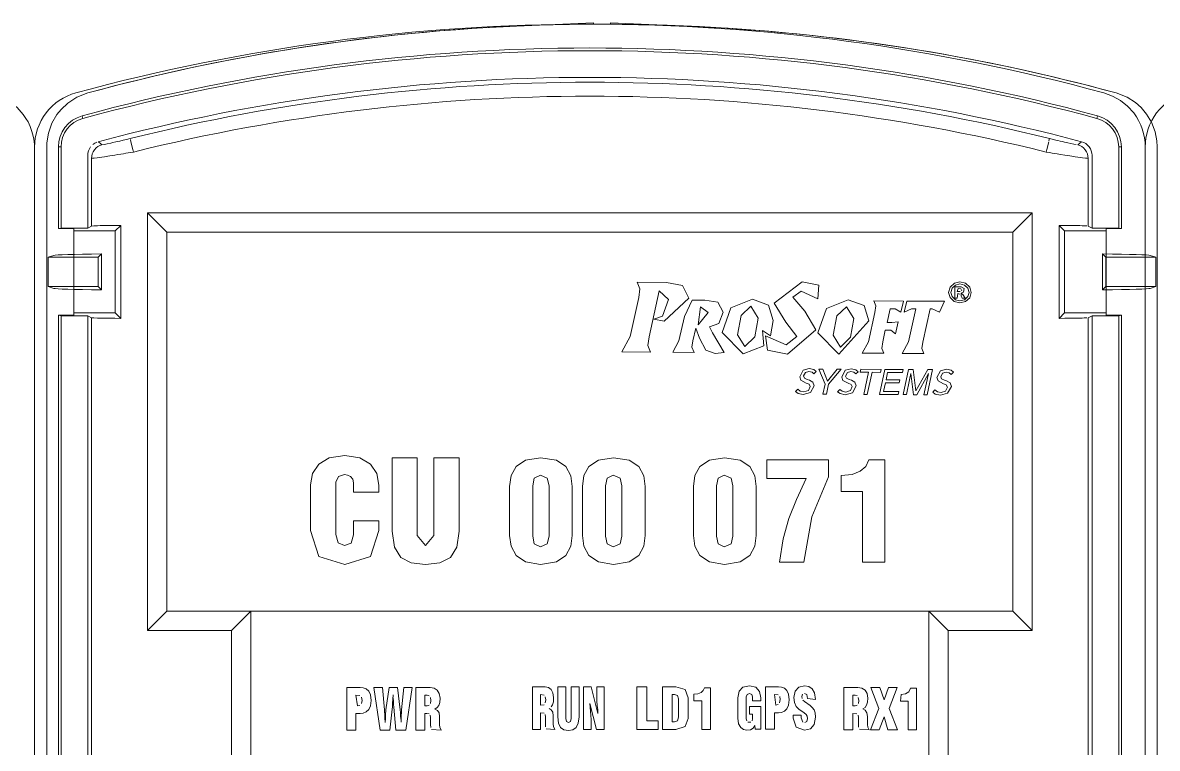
# Model space of a CAD drawing. Header units: millimetres. Extents: x -6000 to 26000, y -6000 to 26000.
# Drawn here: x 96.8 to 102.44, y -2314.46 to -2310.86 of the extents above; entities that cross this region are included whole.
import ezdxf

# ---------------------------------------------------------------- set-up
doc = ezdxf.new("R2010")
doc.units = ezdxf.units.MM
doc.header["$MEASUREMENT"] = 0
doc.layers.add('Чертеж и Рисунок_Ном._пера__1', color=7, linetype='Continuous', lineweight=15)
doc.layers.add('Чертеж и Рисунок_Ном._пера__7', color=7, linetype='Continuous', lineweight=15)

msp = doc.modelspace()

# ---------------------------------------------------------------- linework, layer by layer
at = {"layer": 'Чертеж и Рисунок_Ном._пера__1', "color": 7, "linetype": 'Continuous', "lineweight": 15, "flags": 128}
for points in [[(100.0826, -2312.1622), (100.0033, -2312.146), (99.8567, -2312.1452), (99.8705, -2312.178), (99.8641, -2312.2216), (99.821, -2312.4156), (99.7798, -2312.4917), (99.9235, -2312.4924), (99.9092, -2312.4597), (99.9161, -2312.4161), (99.9662, -2312.1874)], [(99.9394, -2312.329), (99.9914, -2312.3396), (100.1133, -2312.2248), (100.0826, -2312.1622)], [(100.7595, -2312.1597), (100.6767, -2312.1429), (100.5385, -2312.2498), (100.5964, -2312.3447)], [(100.6723, -2312.1895), (100.7555, -2312.2285), (100.7595, -2312.1597)], [(101.413, -2312.1691), (101.434, -2312.15)], [(101.413, -2312.1691), (101.434, -2312.15)], [(101.439, -2312.1592), (101.4226, -2312.1745)], [(101.439, -2312.1592), (101.4226, -2312.1745)], [(101.434, -2312.15), (101.4617, -2312.1434)], [(101.434, -2312.15), (101.4617, -2312.1434)], [(101.4618, -2312.1537), (101.439, -2312.1592)], [(101.4618, -2312.1537), (101.439, -2312.1592)], [(101.4617, -2312.1434), (101.49, -2312.1505)], [(101.4617, -2312.1434), (101.49, -2312.1505)], [(101.4842, -2312.1592), (101.4618, -2312.1537)], [(101.4842, -2312.1592), (101.4618, -2312.1537)], [(101.501, -2312.1748), (101.4842, -2312.1592)], [(101.501, -2312.1748), (101.4842, -2312.1592)], [(101.49, -2312.1505), (101.5105, -2312.1697)], [(101.49, -2312.1505), (101.5105, -2312.1697)], [(99.9662, -2312.1874), (100.0122, -2312.2312), (99.983, -2312.3133)], [(100.6901, -2312.2887), (100.6311, -2312.2195), (100.6723, -2312.1895)], [(101.4128, -2312.2217), (101.4053, -2312.1956), (101.413, -2312.1691)], [(101.4128, -2312.2217), (101.4053, -2312.1956), (101.413, -2312.1691)], [(101.4226, -2312.1745), (101.4164, -2312.1957), (101.4225, -2312.217), (101.4393, -2312.2326)], [(101.4226, -2312.1745), (101.4164, -2312.1957), (101.4225, -2312.217), (101.4393, -2312.2326)], [(101.4361, -2312.2238), (101.4361, -2312.1681), (101.4482, -2312.1681), (101.4674, -2312.1683), (101.4825, -2312.1759)], [(101.4361, -2312.2238), (101.4361, -2312.1681), (101.4482, -2312.1681), (101.4674, -2312.1683), (101.4825, -2312.1759)], [(101.4619, -2312.2052), (101.4513, -2312.2009), (101.4482, -2312.2238), (101.4361, -2312.2238)], [(101.4619, -2312.2052), (101.4513, -2312.2009), (101.4482, -2312.2238), (101.4361, -2312.2238)], [(101.4663, -2312.1777), (101.4532, -2312.1769), (101.4482, -2312.1922)], [(101.4663, -2312.1777), (101.4532, -2312.1769), (101.4482, -2312.1922)], [(101.4482, -2312.1922), (101.4624, -2312.1922)], [(101.4482, -2312.1922), (101.4624, -2312.1922)], [(101.4704, -2312.1888), (101.4663, -2312.1777)], [(101.4704, -2312.1888), (101.4663, -2312.1777)], [(101.4801, -2312.1947), (101.4685, -2312.1995)], [(101.4801, -2312.1947), (101.4685, -2312.1995)], [(101.4825, -2312.1759), (101.4801, -2312.1947)], [(101.4825, -2312.1759), (101.4801, -2312.1947)], [(101.4846, -2312.2327), (101.5012, -2312.2171), (101.5072, -2312.1962), (101.501, -2312.1748)], [(101.4846, -2312.2327), (101.5012, -2312.2171), (101.5072, -2312.1962), (101.501, -2312.1748)], [(101.5105, -2312.1697), (101.5181, -2312.1962), (101.5104, -2312.2225)], [(101.5105, -2312.1697), (101.5181, -2312.1962), (101.5104, -2312.2225)], [(100.2586, -2312.2442), (100.1928, -2312.2342), (100.1306, -2312.2339), (100.0921, -2312.3162), (100.0642, -2312.4365), (100.0333, -2312.4935), (100.1396, -2312.4941), (100.1289, -2312.4684), (100.1337, -2312.4368), (100.1482, -2312.3733), (100.1672, -2312.4232), (100.1987, -2312.4832)], [(100.263, -2312.3512), (100.285, -2312.2948), (100.2586, -2312.2442)], [(100.3226, -2312.2731), (100.2799, -2312.3948), (100.3843, -2312.5006), (100.4871, -2312.461), (100.4792, -2312.3858)], [(100.5092, -2312.2588), (100.4304, -2312.2302), (100.3226, -2312.2731)], [(100.3739, -2312.3105), (100.4219, -2312.265)], [(100.4219, -2312.265), (100.4579, -2312.3239), (100.4416, -2312.4168)], [(100.4792, -2312.3858), (100.5194, -2312.4125), (100.5337, -2312.3355), (100.5092, -2312.2588)], [(100.7983, -2312.2755), (100.7555, -2312.3972), (100.86, -2312.5029), (101.0094, -2312.3379), (100.9848, -2312.2612)], [(100.9061, -2312.2325), (100.7983, -2312.2755)], [(100.8496, -2312.3129), (100.8975, -2312.2674)], [(100.8975, -2312.2674), (100.9335, -2312.3263), (100.9172, -2312.4192)], [(100.9848, -2312.2612), (100.9061, -2312.2325)], [(101.4333, -2312.2411), (101.4128, -2312.2217)], [(101.4333, -2312.2411), (101.4128, -2312.2217)], [(101.4617, -2312.2483), (101.4333, -2312.2411)], [(101.4617, -2312.2483), (101.4333, -2312.2411)], [(101.4393, -2312.2326), (101.4618, -2312.2382)], [(101.4393, -2312.2326), (101.4618, -2312.2382)], [(101.4898, -2312.2415), (101.4617, -2312.2483)], [(101.4898, -2312.2415), (101.4617, -2312.2483)], [(101.4618, -2312.2382), (101.4846, -2312.2327)], [(101.4618, -2312.2382), (101.4846, -2312.2327)], [(101.5104, -2312.2225), (101.4898, -2312.2415)], [(101.5104, -2312.2225), (101.4898, -2312.2415)], [(99.983, -2312.3133), (99.9394, -2312.329)], [(100.4416, -2312.4168), (100.3914, -2312.4656), (100.3557, -2312.4067), (100.3739, -2312.3105)], [(100.5964, -2312.3447), (100.6505, -2312.4148), (100.5974, -2312.4567), (100.4949, -2312.4116), (100.5043, -2312.483), (100.6044, -2312.5034), (100.7456, -2312.3821), (100.6901, -2312.2887)], [(100.867, -2312.468), (100.8313, -2312.4091), (100.8496, -2312.3129)], [(100.2311, -2312.3964), (100.2169, -2312.3666), (100.263, -2312.3512)], [(100.2887, -2312.4948), (100.2311, -2312.3964)], [(100.9172, -2312.4192), (100.867, -2312.468)], [(100.1987, -2312.4832), (100.2452, -2312.4999)], [(100.2452, -2312.4999), (100.2887, -2312.4948)], [(100.7117, -2312.6524), (100.6975, -2312.6464), (100.6709, -2312.6325), (100.665, -2312.6157), (100.6825, -2312.5819)], [(100.6825, -2312.5819), (100.7123, -2312.574)], [(100.6936, -2312.5936), (100.6841, -2312.6114), (100.6882, -2312.6219)], [(100.7262, -2312.5921), (100.711, -2312.5883), (100.6936, -2312.5936)], [(100.7123, -2312.574), (100.7355, -2312.5797)], [(100.7355, -2312.5797), (100.7469, -2312.589), (100.736, -2312.5999), (100.7262, -2312.5921)], [(100.9204, -2312.6534), (100.9061, -2312.6475), (100.8795, -2312.6336), (100.8737, -2312.6168), (100.8912, -2312.583)], [(100.8912, -2312.583), (100.921, -2312.5751), (100.9441, -2312.5807), (100.9556, -2312.5901), (100.9447, -2312.6009), (100.9349, -2312.5932)], [(100.9022, -2312.5946), (100.8928, -2312.6124), (100.8969, -2312.623)], [(100.9349, -2312.5932), (100.9197, -2312.5894), (100.9022, -2312.5946)], [(101.3532, -2312.636), (101.3473, -2312.6192), (101.3647, -2312.5853)], [(101.3647, -2312.5853), (101.3946, -2312.5775), (101.4178, -2312.5831)], [(101.3758, -2312.597), (101.3664, -2312.6148), (101.3705, -2312.6253)], [(101.3933, -2312.5917), (101.3758, -2312.597)], [(101.4085, -2312.5956), (101.3933, -2312.5917)], [(101.4178, -2312.5831), (101.4292, -2312.5924), (101.4183, -2312.6033), (101.4085, -2312.5956)], [(100.6882, -2312.6219), (100.7019, -2312.6284), (100.7134, -2312.6319), (100.7301, -2312.6414), (100.7369, -2312.66), (100.718, -2312.694)], [(100.7082, -2312.6831), (100.7171, -2312.6635), (100.7117, -2312.6524)], [(100.8969, -2312.623), (100.9106, -2312.6295), (100.922, -2312.6329), (100.9388, -2312.6424)], [(100.9168, -2312.6841), (100.9258, -2312.6645), (100.9204, -2312.6534)], [(100.9388, -2312.6424), (100.9456, -2312.661), (100.9267, -2312.695)], [(101.394, -2312.6558), (101.3798, -2312.6498), (101.3532, -2312.636)], [(101.3705, -2312.6253), (101.3842, -2312.6318), (101.3956, -2312.6353), (101.4124, -2312.6448)], [(101.3905, -2312.6865), (101.3994, -2312.6669), (101.394, -2312.6558)], [(101.4124, -2312.6448), (101.4192, -2312.6634), (101.4003, -2312.6974)], [(100.6566, -2312.6978), (100.6439, -2312.6892), (100.655, -2312.6776)], [(100.655, -2312.6776), (100.6679, -2312.6864)], [(100.718, -2312.694), (100.6825, -2312.7038), (100.6566, -2312.6978)], [(100.6679, -2312.6864), (100.6862, -2312.6903)], [(100.6862, -2312.6903), (100.7082, -2312.6831)], [(100.8653, -2312.6988), (100.8526, -2312.6902), (100.8637, -2312.6787)], [(100.8637, -2312.6787), (100.8765, -2312.6875)], [(100.9267, -2312.695), (100.8912, -2312.7049), (100.8653, -2312.6988)], [(100.8765, -2312.6875), (100.8949, -2312.6913)], [(100.8949, -2312.6913), (100.9168, -2312.6841)], [(101.3647, -2312.7072), (101.3389, -2312.7012), (101.3262, -2312.6926), (101.3373, -2312.681)], [(101.3373, -2312.681), (101.3501, -2312.6898)], [(101.3501, -2312.6898), (101.3685, -2312.6937)], [(101.4003, -2312.6974), (101.3647, -2312.7072)], [(101.3685, -2312.6937), (101.3905, -2312.6865)]]:
    msp.add_lwpolyline(points, dxfattribs=at)
for points in [[(101.4685, -2312.1995), (101.4768, -2312.2059), (101.4882, -2312.224), (101.4732, -2312.2239), (101.4682, -2312.2148)], [(101.4685, -2312.1995), (101.4768, -2312.2059), (101.4882, -2312.224), (101.4732, -2312.2239), (101.4682, -2312.2148)], [(100.1597, -2312.357), (100.1716, -2312.2675), (100.2091, -2312.2952)], [(101.1819, -2312.2391), (101.0333, -2312.2384), (101.0437, -2312.263), (101.0389, -2312.2956), (101.0069, -2312.4412), (100.9757, -2312.4982), (101.0835, -2312.4988), (101.0731, -2312.4742), (101.0779, -2312.4415), (101.0905, -2312.3836), (101.1177, -2312.3837), (101.1415, -2312.4017), (101.1552, -2312.3423), (101.1233, -2312.3455), (101.0991, -2312.3454), (101.1147, -2312.2771), (101.1403, -2312.2772), (101.1686, -2312.2937)], [(101.3845, -2312.2401), (101.3593, -2312.2946), (101.3233, -2312.2781), (101.313, -2312.278), (101.2765, -2312.4425), (101.2717, -2312.4752), (101.2821, -2312.4998), (101.1743, -2312.4992), (101.2056, -2312.4422), (101.2419, -2312.2777), (101.2209, -2312.2776), (101.1848, -2312.2938), (101.1973, -2312.2392)], [(100.7797, -2312.5769), (100.803, -2312.6372), (100.8516, -2312.5773), (100.8714, -2312.5774), (100.8083, -2312.6519), (100.7976, -2312.7022), (100.7807, -2312.7022), (100.7914, -2312.6518), (100.76, -2312.5768)], [(101.0012, -2312.7033), (100.9843, -2312.7032), (101.0078, -2312.5931), (100.9654, -2312.5929), (100.9685, -2312.5779), (101.0703, -2312.5784), (101.0671, -2312.5934), (101.0247, -2312.5931)], [(101.1542, -2312.704), (101.0618, -2312.7036), (101.0883, -2312.5785), (101.1796, -2312.5789), (101.1765, -2312.5939), (101.1021, -2312.5935), (101.0942, -2312.6302), (101.1627, -2312.6306), (101.1596, -2312.6456), (101.0911, -2312.6452), (101.0818, -2312.6887), (101.1574, -2312.689)], [(101.2298, -2312.5792), (101.2429, -2312.6852), (101.3014, -2312.5795), (101.3254, -2312.5797), (101.2988, -2312.7048), (101.2824, -2312.7047), (101.2981, -2312.6307), (101.3054, -2312.5996), (101.2474, -2312.7045), (101.2307, -2312.7044), (101.2179, -2312.5991), (101.2112, -2312.6303), (101.1955, -2312.7042), (101.1791, -2312.7041), (101.2057, -2312.579)]]:
    msp.add_lwpolyline(points, close=True, dxfattribs=at)
at = {"layer": 'Чертеж и Рисунок_Ном._пера__7', "color": 7, "linetype": 'Continuous', "lineweight": 15}
for p, q in [((99.257, -2310.872), (99.64, -2310.8553)), ((99.64, -2310.8553), (99.64, -2310.8628)), ((99.7235, -2310.8553), (100.1065, -2310.872)), ((99.7235, -2310.8628), (99.7235, -2310.8553)), ((97.0962, -2311.3183), (97.0997, -2311.3313)), ((102.1466, -2311.3183), (102.1431, -2311.3313)), ((96.86, -2311.4724), (96.86, -2318.069)), ((96.8601, -2318.0759), (96.8601, -2311.4794)), ((96.9203, -2318.069), (96.9203, -2311.4724)), ((96.9203, -2318.069), (96.9203, -2311.4727)), ((96.9782, -2311.8784), (96.9782, -2311.4727)), ((96.9916, -2311.4727), (96.9782, -2311.4727)), ((96.9916, -2311.4727), (96.9916, -2311.8758)), ((102.2512, -2311.4727), (102.2512, -2311.8758)), ((102.2512, -2311.4727), (102.2646, -2311.4727)), ((102.2646, -2311.4727), (102.2646, -2311.8784)), ((102.3829, -2318.069), (102.3829, -2311.4724)), ((102.3829, -2311.4724), (102.3829, -2318.069)), ((102.4432, -2311.4724), (102.4432, -2318.069)), ((102.4432, -2318.069), (102.4432, -2311.4724)), ((102.4432, -2318.0272), (102.4432, -2311.4727)), ((102.4432, -2318.069), (102.4432, -2311.4727)), ((97.1243, -2311.8758), (97.1243, -2311.5143)), ((97.1435, -2311.5291), (97.1435, -2311.8662)), ((102.0994, -2311.8662), (102.0994, -2311.5291)), ((102.1186, -2311.8758), (102.1186, -2311.5143)), ((97.4217, -2311.8001), (101.8211, -2311.8001)), ((97.4217, -2311.8001), (97.5181, -2311.8965)), ((97.4217, -2313.8763), (97.4217, -2311.8001)), ((101.7247, -2311.8965), (101.8211, -2311.8001)), ((101.8211, -2311.8001), (101.8211, -2313.8763)), ((96.9916, -2311.8758), (96.9782, -2311.8784)), ((97.0547, -2311.8784), (96.9782, -2311.8784)), ((97.1243, -2311.8758), (96.9916, -2311.8758)), ((97.0547, -2311.8907), (97.0547, -2311.8784)), ((97.1435, -2311.8662), (97.1243, -2311.8758)), ((97.2605, -2311.8907), (97.2884, -2311.8628)), ((97.2884, -2311.8628), (97.2884, -2312.325)), ((101.9545, -2312.325), (101.9545, -2311.8628)), ((101.9545, -2311.8628), (101.9824, -2311.8907)), ((102.1186, -2311.8758), (102.0994, -2311.8662)), ((102.2512, -2311.8758), (102.1186, -2311.8758)), ((102.1881, -2311.8784), (102.1881, -2311.8907)), ((102.2646, -2311.8784), (102.1881, -2311.8784)), ((102.2646, -2311.8784), (102.2512, -2311.8758)), ((97.2605, -2311.8907), (97.0547, -2311.8907)), ((97.0547, -2312.2971), (97.0547, -2311.8907)), ((97.2605, -2311.8907), (97.2605, -2312.2971)), ((101.7247, -2311.8965), (97.5181, -2311.8965)), ((97.5181, -2311.8965), (97.5181, -2313.7799)), ((101.7247, -2313.7799), (101.7247, -2311.8965)), ((101.9824, -2311.8907), (102.1881, -2311.8907)), ((101.9824, -2312.2971), (101.9824, -2311.8907)), ((102.1881, -2311.8907), (102.1881, -2312.2971)), ((96.9276, -2312.0212), (96.9554, -2312.012)), ((96.9276, -2312.0212), (96.9276, -2312.1666)), ((97.1767, -2312.0212), (96.9276, -2312.0212)), ((97.1767, -2312.0212), (97.1934, -2312.0045)), ((97.1767, -2312.0212), (97.1767, -2312.1666)), ((97.1934, -2312.0045), (97.1934, -2312.1833)), ((102.1701, -2312.0045), (102.1701, -2312.1833)), ((102.1701, -2312.0045), (102.1869, -2312.0212)), ((102.4359, -2312.0212), (102.1869, -2312.0212)), ((102.1869, -2312.1666), (102.1869, -2312.0212)), ((102.4359, -2312.0212), (102.4082, -2312.012)), ((102.4359, -2312.0212), (102.4359, -2312.1666)), ((96.9554, -2312.1759), (96.9276, -2312.1666)), ((96.9276, -2312.1666), (97.1767, -2312.1666)), ((97.1767, -2312.1666), (97.1934, -2312.1833)), ((102.1869, -2312.1666), (102.1701, -2312.1833)), ((102.1869, -2312.1666), (102.4359, -2312.1666)), ((102.4082, -2312.1759), (102.4359, -2312.1666)), ((96.9782, -2312.3094), (96.9782, -2316.9005)), ((96.9916, -2312.3121), (96.9782, -2312.3094)), ((97.0547, -2312.3094), (96.9782, -2312.3094)), ((97.1243, -2312.3121), (96.9916, -2312.3121)), ((96.9916, -2312.3121), (96.9916, -2316.8979)), ((97.2605, -2312.2971), (97.0547, -2312.2971)), ((97.0547, -2312.2971), (97.0547, -2312.3094)), ((97.1243, -2312.3121), (97.1435, -2312.3217)), ((97.1243, -2316.8979), (97.1243, -2312.3121)), ((97.1435, -2312.3217), (97.1435, -2316.8883)), ((97.2884, -2312.325), (97.2605, -2312.2971)), ((101.9545, -2312.325), (101.9824, -2312.2971)), ((101.9824, -2312.2971), (102.1881, -2312.2971)), ((102.1186, -2312.3121), (102.0994, -2312.3217)), ((102.0994, -2316.8883), (102.0994, -2312.3217)), ((102.2512, -2312.3121), (102.1186, -2312.3121)), ((102.1186, -2316.8979), (102.1186, -2312.3121)), ((102.1881, -2312.3094), (102.1881, -2312.2971)), ((102.2646, -2312.3094), (102.1881, -2312.3094)), ((102.2646, -2312.3094), (102.2512, -2312.3121)), ((102.2512, -2316.8979), (102.2512, -2312.3121)), ((102.2646, -2312.3094), (102.2646, -2316.9005)), ((97.4217, -2313.8763), (97.5181, -2313.7799)), ((97.5181, -2313.7799), (97.9355, -2313.7799)), ((97.8391, -2313.8763), (97.9355, -2313.7799)), ((97.9355, -2313.7799), (97.9355, -2317.6751)), ((97.9355, -2313.7799), (101.3074, -2313.7799)), ((101.3074, -2313.7799), (101.7247, -2313.7799)), ((101.3074, -2313.7799), (101.4038, -2313.8763)), ((101.3074, -2317.6751), (101.3074, -2313.7799)), ((101.7247, -2313.7799), (101.8211, -2313.8763)), ((97.8391, -2313.8763), (97.4217, -2313.8763)), ((97.8391, -2317.7715), (97.8391, -2313.8763)), ((101.8211, -2313.8763), (101.4038, -2313.8763)), ((101.4038, -2313.8763), (101.4038, -2317.7715))]:
    msp.add_line(p, q, dxfattribs=at)
at = {"layer": 'Чертеж и Рисунок_Ном._пера__7', "color": 7, "linetype": 'Continuous', "lineweight": 15, "flags": 128}
for points in [[(97.0649, -2311.2043), (97.0433, -2311.2112), (97.0223, -2311.2197), (97.002, -2311.23), (96.9827, -2311.2419), (96.9657, -2311.2543), (96.9474, -2311.2701), (96.9315, -2311.2863), (96.9169, -2311.3038), (96.9048, -2311.321), (96.8925, -2311.3419), (96.8821, -2311.3638), (96.8746, -2311.3835), (96.8636, -2311.4274), (96.86, -2311.4724)], [(97.1252, -2311.2043), (97.0708, -2311.2255), (97.0248, -2311.2553), (96.9918, -2311.2863), (96.9714, -2311.3119), (96.9462, -2311.3553), (96.9288, -2311.4045), (96.921, -2311.4525), (96.9203, -2311.4724)], [(102.178, -2311.2043), (102.2206, -2311.2197), (102.2602, -2311.2419), (102.2956, -2311.2702), (102.3259, -2311.3038), (102.3397, -2311.3237), (102.3503, -2311.3419), (102.3608, -2311.3638), (102.3683, -2311.3835), (102.3747, -2311.4053), (102.3792, -2311.4275), (102.3821, -2311.4515), (102.3829, -2311.4724)], [(102.2383, -2311.2043), (102.2932, -2311.2257), (102.3346, -2311.252), (102.3627, -2311.2768), (102.3903, -2311.3092), (102.4145, -2311.3493), (102.4329, -2311.3975), (102.4416, -2311.4425), (102.4432, -2311.4724)], [(102.5878, -2311.2043), (102.5662, -2311.2112), (102.5452, -2311.2197), (102.5249, -2311.23), (102.5056, -2311.2419), (102.4886, -2311.2543), (102.4703, -2311.2701), (102.4544, -2311.2863), (102.4399, -2311.3038), (102.4277, -2311.321), (102.4154, -2311.3419), (102.405, -2311.3638), (102.3975, -2311.3835), (102.3866, -2311.4274), (102.3829, -2311.4724)], [(96.6552, -2311.2113), (96.6979, -2311.2267), (96.7374, -2311.2489), (96.7728, -2311.2771), (96.8031, -2311.3108), (96.817, -2311.3307), (96.8276, -2311.3488), (96.838, -2311.3708), (96.8455, -2311.3905), (96.8519, -2311.4123), (96.8565, -2311.4345), (96.8593, -2311.4585), (96.8601, -2311.4794)], [(97.1243, -2311.5143), (97.1252, -2311.503), (97.128, -2311.4919), (97.1325, -2311.4815), (97.1387, -2311.4719)], [(97.1435, -2311.5291), (97.1443, -2311.5183), (97.147, -2311.5073), (97.1516, -2311.4966), (97.1579, -2311.4867), (97.1659, -2311.478), (97.1751, -2311.4709), (97.185, -2311.4655), (97.1952, -2311.4619)], [(97.1503, -2311.4601), (97.1598, -2311.4537), (97.1701, -2311.449)], [(97.1952, -2311.4619), (97.1856, -2311.4545), (97.1759, -2311.4472)], [(97.1952, -2311.4619), (97.2075, -2311.4606), (97.2216, -2311.4577), (97.2386, -2311.454), (97.2493, -2311.4515), (97.2641, -2311.4481), (97.2833, -2311.4435), (97.3003, -2311.4394), (97.3178, -2311.4351), (97.3353, -2311.4308)], [(97.3392, -2311.4467), (97.3366, -2311.4362)], [(97.352, -2311.4983), (97.349, -2311.4862), (97.346, -2311.4739), (97.3421, -2311.4583), (97.3392, -2311.4467)], [(101.9036, -2311.4467), (101.9007, -2311.4583), (101.8969, -2311.4739), (101.8938, -2311.4862), (101.8908, -2311.4983)], [(101.9076, -2311.4308), (101.9046, -2311.4426)], [(101.9076, -2311.4308), (101.9207, -2311.4341), (101.9386, -2311.4384), (101.9488, -2311.4409), (101.9595, -2311.4435), (101.9716, -2311.4464), (101.982, -2311.4489), (101.9983, -2311.4526), (102.013, -2311.4559), (102.0288, -2311.4593), (102.039, -2311.4612)], [(102.0669, -2311.4472), (102.0573, -2311.4545), (102.0476, -2311.4619)], [(102.0994, -2311.5291), (102.0985, -2311.5183), (102.0958, -2311.5073), (102.0913, -2311.4966), (102.0849, -2311.4867), (102.077, -2311.478), (102.0678, -2311.4709), (102.0579, -2311.4655), (102.0476, -2311.4619)], [(102.0669, -2311.4472), (102.0776, -2311.451), (102.0876, -2311.4565), (102.0965, -2311.4635), (102.1041, -2311.4719), (102.1103, -2311.4815), (102.1149, -2311.4919), (102.1176, -2311.503), (102.1186, -2311.5143)], [(97.1435, -2311.5291), (97.1562, -2311.5284), (97.1717, -2311.5265), (97.1829, -2311.525), (97.1952, -2311.5232), (97.208, -2311.5213), (97.224, -2311.5189), (97.2342, -2311.5173), (97.246, -2311.5154), (97.2595, -2311.5133), (97.2747, -2311.5109), (97.2885, -2311.5087), (97.3016, -2311.5065), (97.3141, -2311.5045), (97.3255, -2311.5026), (97.3358, -2311.5009), (97.352, -2311.4983)], [(101.8908, -2311.4983), (101.9066, -2311.5009), (101.9209, -2311.5032), (101.9337, -2311.5053), (101.945, -2311.5072), (101.9623, -2311.5099), (101.9834, -2311.5133), (101.9969, -2311.5154), (102.0087, -2311.5173), (102.0189, -2311.5189), (102.0348, -2311.5213), (102.0477, -2311.5232), (102.0599, -2311.525), (102.0712, -2311.5265), (102.0866, -2311.5284), (102.0983, -2311.5293)], [(97.1435, -2311.8662), (97.1554, -2311.8651), (97.1737, -2311.8644), (97.1856, -2311.8641), (97.1994, -2311.8638), (97.2146, -2311.8636), (97.2314, -2311.8633), (97.2588, -2311.863), (97.2884, -2311.8628)], [(101.9545, -2311.8628), (101.9841, -2311.863), (102.0115, -2311.8633), (102.0282, -2311.8636), (102.0435, -2311.8638), (102.0572, -2311.8641), (102.0692, -2311.8644), (102.0793, -2311.8647), (102.0935, -2311.8654)], [(97.1435, -2312.3217), (97.1554, -2312.3228), (97.1737, -2312.3234), (97.1856, -2312.3237), (97.1994, -2312.324), (97.2146, -2312.3243), (97.2314, -2312.3245), (97.2588, -2312.3248), (97.2884, -2312.325)], [(101.9545, -2312.325), (101.9841, -2312.3248), (102.0115, -2312.3245), (102.0282, -2312.3243), (102.0435, -2312.324), (102.0572, -2312.3237), (102.0692, -2312.3234), (102.0793, -2312.3231), (102.0935, -2312.3224)], [(98.4946, -2314.1615), (98.4787, -2314.16), (98.4127, -2314.16), (98.4127, -2314.3715), (98.4582, -2314.3715), (98.4582, -2314.289)], [(98.5096, -2314.1672), (98.4946, -2314.1615)], [(98.5221, -2314.1785), (98.5096, -2314.1672)], [(98.5308, -2314.1971), (98.5221, -2314.1785)], [(98.5471, -2314.16), (98.5789, -2314.3715), (98.6268, -2314.3715), (98.6384, -2314.2672), (98.6393, -2314.256)], [(98.6009, -2314.2813), (98.6002, -2314.2702), (98.591, -2314.16), (98.5471, -2314.16)], [(98.6796, -2314.2834), (98.6784, -2314.2702), (98.6644, -2314.16), (98.6229, -2314.16), (98.6074, -2314.271), (98.6056, -2314.2953)], [(98.6458, -2314.2578), (98.6568, -2314.3715), (98.7062, -2314.3715), (98.7381, -2314.16), (98.6962, -2314.16), (98.6855, -2314.2702), (98.6844, -2314.284)], [(98.8465, -2314.1634), (98.8267, -2314.16), (98.7552, -2314.16), (98.7552, -2314.3715), (98.8007, -2314.3715), (98.8007, -2314.289)], [(98.8622, -2314.1734), (98.8465, -2314.1634)], [(98.8726, -2314.1901), (98.8622, -2314.1734)], [(98.8764, -2314.2133), (98.8726, -2314.1901)], [(99.4154, -2314.1602), (99.3983, -2314.1569), (99.3365, -2314.1569), (99.3365, -2314.3683), (99.3758, -2314.3683), (99.3758, -2314.2858)], [(99.3758, -2314.1949), (99.3942, -2314.1976)], [(99.3942, -2314.2453), (99.3758, -2314.2479), (99.3758, -2314.1949)], [(99.429, -2314.1703), (99.4154, -2314.1602)], [(99.438, -2314.1869), (99.429, -2314.1703)], [(99.4412, -2314.2102), (99.438, -2314.1869)], [(99.4626, -2314.1569), (99.4626, -2314.3059), (99.4661, -2314.338)], [(99.5051, -2314.3295), (99.5019, -2314.3141), (99.5019, -2314.1569), (99.4626, -2314.1569)], [(99.5536, -2314.3587), (99.5638, -2314.3379), (99.5674, -2314.3059), (99.5674, -2314.1569), (99.528, -2314.1569), (99.528, -2314.3141), (99.5248, -2314.3294)], [(99.5901, -2314.1569), (99.5901, -2314.3683), (99.6276, -2314.3683), (99.6276, -2314.3182), (99.6268, -2314.2995)], [(99.6582, -2314.2495), (99.6603, -2314.2705), (99.6617, -2314.2897), (99.628, -2314.1569), (99.5901, -2314.1569)], [(99.6228, -2314.2582), (99.621, -2314.2396), (99.6551, -2314.3683), (99.6931, -2314.3683), (99.6931, -2314.1569), (99.6555, -2314.1569), (99.6555, -2314.2096), (99.6563, -2314.2286)], [(99.9822, -2314.1569), (100.0495, -2314.1569), (100.096, -2314.1695)], [(100.0958, -2314.354), (100.0495, -2314.3683), (99.9822, -2314.3683), (99.9822, -2314.1569)], [(100.0576, -2314.1997), (100.0422, -2314.1949), (100.0305, -2314.1949), (100.0305, -2314.3303)], [(100.096, -2314.1695), (100.1106, -2314.2105), (100.1106, -2314.3135), (100.0958, -2314.354)], [(100.1788, -2314.2255), (100.1377, -2314.2255), (100.1377, -2314.1928), (100.159, -2314.1906), (100.1743, -2314.1844)], [(100.1743, -2314.1844), (100.1853, -2314.1746), (100.1911, -2314.1613), (100.2218, -2314.1613), (100.2218, -2314.3683), (100.1788, -2314.3683), (100.1788, -2314.2255)], [(100.3632, -2314.1787), (100.3571, -2314.2109), (100.3571, -2314.3116), (100.361, -2314.3406), (100.3715, -2314.3594)], [(100.3819, -2314.1584), (100.3632, -2314.1787)], [(100.4145, -2314.1514), (100.3819, -2314.1584)], [(100.4017, -2314.3258), (100.3993, -2314.3151), (100.3993, -2314.2059), (100.4034, -2314.1946), (100.4152, -2314.1903)], [(100.4471, -2314.1586), (100.4145, -2314.1514)], [(100.4152, -2314.1903), (100.4266, -2314.1945)], [(100.4266, -2314.1945), (100.4299, -2314.2056), (100.4299, -2314.2259), (100.4716, -2314.2259)], [(100.4657, -2314.179), (100.4471, -2314.1586)], [(100.4716, -2314.2259), (100.4716, -2314.2109), (100.4657, -2314.179)], [(100.5742, -2314.1576), (100.5589, -2314.1561), (100.4954, -2314.1561), (100.4954, -2314.3675), (100.5392, -2314.3675), (100.5392, -2314.2851)], [(100.5392, -2314.1941), (100.5576, -2314.1962)], [(100.5573, -2314.2447), (100.547, -2314.2471), (100.5392, -2314.1941)], [(100.5885, -2314.1633), (100.5742, -2314.1576)], [(100.6006, -2314.1746), (100.5885, -2314.1633)], [(100.6089, -2314.1932), (100.6006, -2314.1746)], [(100.612, -2314.2206), (100.6089, -2314.1932)], [(100.6607, -2314.1581), (100.642, -2314.1778), (100.6353, -2314.2094)], [(100.6892, -2314.1514), (100.6607, -2314.1581)], [(100.6753, -2314.205), (100.6787, -2314.1937)], [(100.6887, -2314.1894), (100.7, -2314.1955)], [(100.7101, -2314.1551), (100.6892, -2314.1514)], [(100.7, -2314.1955), (100.7041, -2314.2153), (100.7435, -2314.2197), (100.7392, -2314.1867)], [(100.7274, -2314.1666), (100.7101, -2314.1551)], [(100.7392, -2314.1867), (100.7274, -2314.1666)], [(100.9742, -2314.1629), (100.9546, -2314.1596), (100.8839, -2314.1596), (100.8839, -2314.371), (100.9289, -2314.371), (100.9289, -2314.2886)], [(101.0001, -2314.1896), (100.9898, -2314.173), (100.9742, -2314.1629)], [(101.0038, -2314.2129), (101.0001, -2314.1896)], [(101.1916, -2314.1917), (101.1696, -2314.1955), (101.1667, -2314.2282), (101.205, -2314.2282), (101.205, -2314.371)], [(101.205, -2314.371), (101.245, -2314.371), (101.245, -2314.164), (101.2164, -2314.164), (101.2081, -2314.1809), (101.1916, -2314.1917)], [(98.4582, -2314.198), (98.4774, -2314.2001)], [(98.4771, -2314.2487), (98.4664, -2314.251), (98.4582, -2314.198)], [(98.4885, -2314.2239), (98.4853, -2314.2402)], [(98.4854, -2314.2079), (98.4885, -2314.2239)], [(98.5223, -2314.2697), (98.5308, -2314.2512)], [(98.534, -2314.2245), (98.5308, -2314.1971)], [(98.5308, -2314.2512), (98.534, -2314.2245)], [(98.6393, -2314.256), (98.6404, -2314.2388)], [(98.6404, -2314.2388), (98.6415, -2314.2183)], [(98.6437, -2314.2118), (98.6443, -2314.2282)], [(98.6443, -2314.2282), (98.6451, -2314.2442)], [(98.6451, -2314.2442), (98.6458, -2314.2578)], [(98.8007, -2314.198), (98.812, -2314.198), (98.8219, -2314.2007)], [(98.822, -2314.2484), (98.8122, -2314.251), (98.8007, -2314.251), (98.8007, -2314.198)], [(98.8285, -2314.2093), (98.8309, -2314.2245), (98.8285, -2314.2399)], [(98.8621, -2314.2592), (98.8701, -2314.2487)], [(98.8701, -2314.2487), (98.8749, -2314.2339)], [(98.8749, -2314.2339), (98.8764, -2314.2133)], [(99.3998, -2314.2061), (99.4019, -2314.2214), (99.3999, -2314.2367)], [(99.4289, -2314.2561), (99.4358, -2314.2456)], [(99.4358, -2314.2456), (99.4399, -2314.2308)], [(99.4399, -2314.2308), (99.4412, -2314.2102)], [(99.6563, -2314.2286), (99.6582, -2314.2495)], [(100.0576, -2314.3253), (100.0623, -2314.3079), (100.0623, -2314.2167), (100.0576, -2314.1997)], [(100.5683, -2314.22), (100.5652, -2314.2363)], [(100.5654, -2314.204), (100.5683, -2314.22)], [(100.6008, -2314.2658), (100.609, -2314.2473)], [(100.609, -2314.2473), (100.612, -2314.2206)], [(100.6353, -2314.2094), (100.6385, -2314.2343)], [(100.6385, -2314.2343), (100.6476, -2314.2537)], [(100.6766, -2314.215), (100.6753, -2314.205)], [(100.7275, -2314.2588), (100.7165, -2314.2495), (100.6894, -2314.2303), (100.681, -2314.223)], [(100.9289, -2314.1976), (100.9401, -2314.1976), (100.9499, -2314.2003)], [(100.95, -2314.248), (100.9403, -2314.2506), (100.9289, -2314.2506), (100.9289, -2314.1976)], [(100.9564, -2314.2088), (100.9588, -2314.2241), (100.9565, -2314.2394)], [(100.9897, -2314.2588), (100.9976, -2314.2483)], [(100.9976, -2314.2483), (101.0023, -2314.2335)], [(101.0023, -2314.2335), (101.0038, -2314.2129)], [(98.4582, -2314.289), (98.4787, -2314.289), (98.4948, -2314.2873)], [(98.4948, -2314.2873), (98.5098, -2314.2813)], [(98.5098, -2314.2813), (98.5223, -2314.2697)], [(98.6014, -2314.2949), (98.6009, -2314.2813)], [(98.6018, -2314.3094), (98.6014, -2314.2949)], [(98.6056, -2314.2953), (98.6044, -2314.3138)], [(98.6805, -2314.2995), (98.6796, -2314.2834)], [(98.6813, -2314.3166), (98.6805, -2314.2995)], [(98.6844, -2314.284), (98.6837, -2314.3006), (98.6831, -2314.3177)], [(98.8007, -2314.289), (98.8107, -2314.289), (98.8217, -2314.2913)], [(98.8273, -2314.298), (98.8288, -2314.3093), (98.8288, -2314.3441), (98.8298, -2314.3584)], [(98.8506, -2314.2669), (98.8621, -2314.2592)], [(98.8712, -2314.286), (98.8629, -2314.2737), (98.8506, -2314.2669)], [(98.8755, -2314.3569), (98.8743, -2314.345), (98.8743, -2314.3046), (98.8712, -2314.286)], [(99.3758, -2314.2858), (99.3939, -2314.2881)], [(99.3988, -2314.2949), (99.4001, -2314.3062), (99.4001, -2314.3409), (99.4009, -2314.3552)], [(99.4295, -2314.2706), (99.419, -2314.2638)], [(99.4367, -2314.2829), (99.4295, -2314.2706)], [(99.4405, -2314.3537), (99.4394, -2314.3418), (99.4394, -2314.3015), (99.4367, -2314.2829)], [(99.625, -2314.2788), (99.6228, -2314.2582)], [(99.6268, -2314.2995), (99.625, -2314.2788)], [(100.4336, -2314.3616), (100.4413, -2314.3496), (100.4431, -2314.3675), (100.4716, -2314.3675), (100.4716, -2314.2539), (100.4145, -2314.2539), (100.4145, -2314.2919), (100.4299, -2314.2919), (100.4299, -2314.3157), (100.4277, -2314.3261)], [(100.5392, -2314.2851), (100.5589, -2314.2851), (100.5743, -2314.2834), (100.5888, -2314.2774)], [(100.5888, -2314.2774), (100.6008, -2314.2658)], [(100.6328, -2314.2972), (100.6328, -2314.3128), (100.6465, -2314.3574)], [(100.6806, -2314.3325), (100.6727, -2314.3104), (100.6727, -2314.2972), (100.6328, -2314.2972)], [(100.6476, -2314.2537), (100.6611, -2314.2674), (100.6874, -2314.2863), (100.6967, -2314.2942)], [(100.6967, -2314.2942), (100.7022, -2314.3029), (100.7041, -2314.3139)], [(100.7361, -2314.2707), (100.7275, -2314.2588)], [(100.7416, -2314.2866), (100.7361, -2314.2707)], [(100.737, -2314.3441), (100.7435, -2314.3078)], [(100.7435, -2314.3078), (100.7416, -2314.2866)], [(100.9289, -2314.2886), (100.9497, -2314.2908)], [(100.9552, -2314.2976), (100.9567, -2314.3089), (100.9567, -2314.3436), (100.9577, -2314.3579)], [(100.9617, -2314.3675), (101.0098, -2314.371), (101.003, -2314.3564), (101.0017, -2314.3445), (101.0017, -2314.3042), (100.9987, -2314.2856)], [(100.9783, -2314.2665), (100.9897, -2314.2588)], [(100.9904, -2314.2733), (100.9783, -2314.2665)], [(100.9987, -2314.2856), (100.9904, -2314.2733)], [(98.6022, -2314.3229), (98.6018, -2314.3094)], [(98.8338, -2314.368), (98.8825, -2314.3715), (98.8755, -2314.3569)], [(99.4044, -2314.3648), (99.4465, -2314.3683), (99.4405, -2314.3537)], [(99.4661, -2314.338), (99.4762, -2314.3588)], [(99.4762, -2314.3588), (99.4926, -2314.37), (99.5149, -2314.3733)], [(99.5248, -2314.3294), (99.5149, -2314.3344), (99.5051, -2314.3295)], [(99.5371, -2314.3699), (99.5536, -2314.3587)], [(100.0305, -2314.3303), (100.0425, -2314.3303), (100.0576, -2314.3253)], [(100.3715, -2314.3594), (100.386, -2314.3695), (100.4024, -2314.3725)], [(100.4221, -2314.3324), (100.4076, -2314.3324)], [(100.42, -2314.3696), (100.4336, -2314.3616)], [(100.6465, -2314.3574), (100.6887, -2314.3725)], [(100.7002, -2314.3291), (100.6897, -2314.3345)], [(100.7041, -2314.3139), (100.7002, -2314.3291)], [(100.7182, -2314.3655), (100.737, -2314.3441)], [(99.5149, -2314.3733), (99.5371, -2314.3699)], [(100.4024, -2314.3725), (100.42, -2314.3696)], [(100.6887, -2314.3725), (100.7182, -2314.3655)]]:
    msp.add_lwpolyline(points, dxfattribs=at)
for points in [[(98.5714, -2313.3315), (98.5714, -2313.3799), (98.5305, -2313.509), (98.4021, -2313.5492), (98.2744, -2313.509), (98.2328, -2313.3792), (98.2328, -2313.1528), (98.2426, -2313.0956), (98.273, -2313.049), (98.3254, -2313.0175), (98.4021, -2313.0059), (98.4781, -2313.0175), (98.5305, -2313.0493), (98.5613, -2313.0963), (98.5714, -2313.1535), (98.5714, -2313.1889), (98.4463, -2313.1889), (98.4463, -2313.1419), (98.4419, -2313.1242), (98.4307, -2313.1115), (98.4159, -2313.1039), (98.4007, -2313.1014), (98.3714, -2313.1105), (98.358, -2313.1397), (98.358, -2313.3987), (98.3696, -2313.441), (98.4007, -2313.4537), (98.4336, -2313.4418), (98.4463, -2313.4002), (98.4463, -2313.3315)], [(98.7631, -2313.0175), (98.7631, -2313.4038), (98.8043, -2313.4537), (98.8463, -2313.4038), (98.8463, -2313.0175), (98.9714, -2313.0175), (98.9714, -2313.3835), (98.9602, -2313.4624), (98.9277, -2313.5134), (98.8752, -2313.5409), (98.8043, -2313.5492), (98.7334, -2313.5409), (98.6814, -2313.5134), (98.6492, -2313.4624), (98.638, -2313.3835), (98.638, -2313.0175)], [(99.2225, -2313.16), (99.2297, -2313.1068), (99.2547, -2313.0613), (99.302, -2313.0294), (99.3766, -2313.0175), (99.4547, -2313.0294), (99.5024, -2313.0616), (99.5267, -2313.1076), (99.5335, -2313.16), (99.5335, -2313.4045), (99.5267, -2313.4577), (99.5024, -2313.5033), (99.4547, -2313.5355), (99.3766, -2313.5477), (99.302, -2313.5358), (99.2547, -2313.5036), (99.2297, -2313.4577), (99.2225, -2313.4045)], [(99.5849, -2313.16), (99.5921, -2313.1068), (99.6171, -2313.0613), (99.6645, -2313.0294), (99.739, -2313.0175), (99.8171, -2313.0294), (99.8648, -2313.0616), (99.8891, -2313.1076), (99.896, -2313.16), (99.896, -2313.4045), (99.8891, -2313.4577), (99.8648, -2313.5033), (99.8171, -2313.5355), (99.739, -2313.5477), (99.6645, -2313.5358), (99.6171, -2313.5036), (99.5921, -2313.4577), (99.5849, -2313.4045)], [(100.1368, -2313.16), (100.1441, -2313.1068), (100.169, -2313.0613), (100.2164, -2313.0294), (100.2909, -2313.0175), (100.3691, -2313.0294), (100.4168, -2313.0616), (100.441, -2313.1076), (100.4479, -2313.16), (100.4479, -2313.4045), (100.441, -2313.4577), (100.4168, -2313.5033), (100.3691, -2313.5355), (100.2909, -2313.5477), (100.2164, -2313.5358), (100.169, -2313.5036), (100.1441, -2313.4577), (100.1368, -2313.4045)], [(100.5637, -2313.5369), (100.5828, -2313.4201), (100.6114, -2313.3199), (100.6494, -2313.2247), (100.6968, -2313.1217), (100.5007, -2313.1217), (100.5007, -2313.0283), (100.8074, -2313.0283), (100.8074, -2313.113), (100.7253, -2313.3119), (100.6859, -2313.5369)], [(100.9767, -2313.186), (100.8704, -2313.186), (100.8704, -2313.1057), (100.9254, -2313.1003), (100.9651, -2313.0851), (100.9937, -2313.0609), (101.0086, -2313.0283), (101.0881, -2313.0283), (101.0881, -2313.5369), (100.9767, -2313.5369)], [(99.3751, -2313.105), (99.3444, -2313.1188), (99.3375, -2313.1578), (99.3375, -2313.4074), (99.3444, -2313.4465), (99.3751, -2313.4602), (99.4095, -2313.4465), (99.4185, -2313.4074), (99.4185, -2313.1578), (99.4095, -2313.1188)], [(99.7375, -2313.105), (99.7068, -2313.1188), (99.6999, -2313.1578), (99.6999, -2313.4074), (99.7068, -2313.4465), (99.7375, -2313.4602), (99.7719, -2313.4465), (99.7809, -2313.4074), (99.7809, -2313.1578), (99.7719, -2313.1188)], [(100.2895, -2313.105), (100.2587, -2313.1188), (100.2519, -2313.1578), (100.2519, -2313.4074), (100.2587, -2313.4465), (100.2895, -2313.4602), (100.3239, -2313.4465), (100.3329, -2313.4074), (100.3329, -2313.1578), (100.3239, -2313.1188)], [(99.904, -2314.3259), (99.9612, -2314.3259), (99.9612, -2314.3683), (99.8557, -2314.3683), (99.8557, -2314.1569), (99.904, -2314.1569)], [(101.0192, -2314.1596), (101.0587, -2314.2641), (101.0174, -2314.371), (101.0608, -2314.371), (101.0842, -2314.3065), (101.1037, -2314.371), (101.1511, -2314.371), (101.1097, -2314.2641), (101.1493, -2314.1596), (101.1058, -2314.1596), (101.0842, -2314.2217), (101.0626, -2314.1596)], [(98.6415, -2314.2183), (98.6426, -2314.1971)], [(98.6044, -2314.3138), (98.6031, -2314.3338)], [(98.6831, -2314.3177), (98.6826, -2314.3326)]]:
    msp.add_lwpolyline(points, close=True, dxfattribs=at)
at = {"layer": 'Чертеж и Рисунок_Ном._пера__7', "color": 7, "linetype": 'Continuous', "lineweight": 15}
for centre, radius, start, end in [((99.6214, -2320.6009), 9.7381, 74.77978, 105.22022), ((99.6818, -2320.6009), 9.7381, 90, 105.22022), ((99.6818, -2320.6009), 9.7381, 74.77978, 90), ((99.6818, -2320.6009), 9.7381, 92.5, 105.21846), ((99.6818, -2320.6009), 9.7381, 74.78154, 87.5), ((99.6214, -2320.6009), 9.6199, 74.78154, 105.21846), ((99.6214, -2320.6009), 9.6065, 74.78154, 105.21846), ((99.6214, -2320.6287), 9.5016, 75.08546, 104.91454), ((99.6214, -2320.6287), 9.4777, 76.04186, 103.95814), ((99.6214, -2320.6287), 9.4082, 76.04185, 103.95815), ((97.1382, -2311.4727), 0.16, 105.2185, 180), ((97.1382, -2311.4727), 0.1466, 105.2185, 180), ((102.1046, -2311.4727), 0.1466, 0, 74.7815), ((102.1046, -2311.4727), 0.16, 0, 74.7815)]:
    msp.add_arc(centre, radius, start, end, dxfattribs=at)
for centre, start_param, end_param in [((97.5111, -2312.0125), 2.178367, 3.089233), ((101.8525, -2312.0125), 0.05236, 0.963226), ((97.5111, -2312.1754), 3.193953, 4.104819), ((101.8525, -2312.1754), 5.319959, 6.230825)]:
    msp.add_ellipse(centre, major_axis=(0.5565, 0), ratio=0.017455, start_param=start_param, end_param=end_param, dxfattribs=at)

doc.saveas('drawing.dxf')
